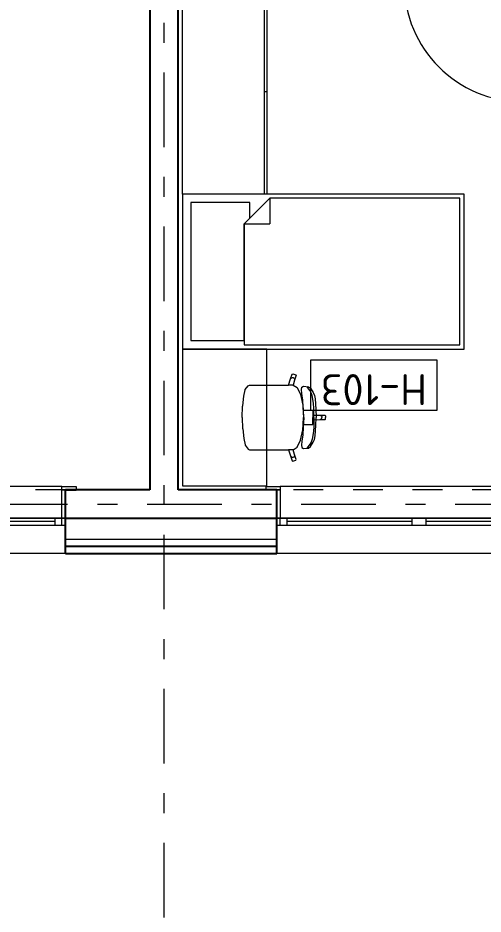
# Model space of a CAD drawing. Header units: millimetres. Extents: x 18162 to 3540582, y 72188 to 247925.
# Drawn here: x 355407 to 358709, y 75735 to 82096 of the extents above; entities that cross this region are included whole.
import ezdxf
from ezdxf.enums import TextEntityAlignment as Align

# ---------------------------------------------------------------- set-up
doc = ezdxf.new("R2010")
doc.units = ezdxf.units.MM
doc.header["$MEASUREMENT"] = 0
doc.set_wipeout_variables(frame=1)
for name, pattern in [('Dashed', [423.333333, 211.666667, -211.666667]), ('Double Dashed', [1093.611073, 529.166651, -211.666656, 141.111112, -211.666656]), ('Wipeout_Contour', [1000, 0, -1000])]:
    doc.linetypes.add(name, pattern=pattern)
for name, color, linetype in [('Archicad Doors', 7, 'Continuous'), ('Archicad Windows', 7, 'Continuous'), ('Archicad Zone Stamps', 7, 'Continuous'), ('Interior - Furniture', 7, 'Continuous'), ('Model Unit - Zone A', 7, 'Continuous'), ('Structural - Bearing', 7, 'Continuous'), ('Structural - Grid', 7, 'Continuous')]:
    doc.layers.add(name, color=color, linetype=linetype)
doc.styles.add('GENERATED_STYLE_2', font='')
doc.styles.add('GENERATED_STYLE_3', font='', dxfattribs={"width": 0.8})
doc.styles.get('GENERATED_STYLE_2').set_extended_font_data('ISOCPEUR MON')
doc.styles.get('GENERATED_STYLE_3').set_extended_font_data('ISOCPEUR MON')

# ---------------------------------------------------------------- blocks, each defined once
blk = doc.blocks.new('Унтлагын өрөө_H-103_34_3', base_point=(357933.3, 81440))
at = {"layer": 'Archicad Zone Stamps', "color": 7, "linetype": 'Continuous', "lineweight": 5}
for p, q in [((358383.3, 79667.3), (357483.3, 79667.3)), ((357483.3, 79667.3), (357483.3, 79312.5)), ((358383.3, 79312.5), (358383.3, 79667.3)), ((357483.3, 79312.5), (358383.3, 79312.5))]:
    blk.add_line(p, q, dxfattribs=at)
at = {"layer": 'Archicad Zone Stamps', "color": 7, "lineweight": 5, "style": 'GENERATED_STYLE_2'}
for tag, p in [('DUMMY_861', (357560.1, 79348)), ('ROOM_NUMBER', (357933.3, 79348))]:
    blk.add_attdef(tag, text='', height=220, rotation=180, dxfattribs=at).set_placement(p, align=Align.TOP_CENTER)
blk = doc.blocks.new('Window with Sidelight 27[24]_3', base_point=(318570.5, 0))
at = {"layer": 'Archicad Windows', "color": 7, "linetype": 'Continuous', "lineweight": 13}
for p, q in [((357169, 78745.7), (357169, 78770.7)), ((357169, 78770.7), (357269, 78770.7)), ((358819, 78770.7), (357269, 78770.7)), ((357269, 78770.7), (357269, 78745.7)), ((358819, 78770.7), (358919, 78770.7)), ((358819, 78745.7), (358819, 78770.7)), ((358919, 78770.7), (358919, 78745.7)), ((357269, 78745.7), (357169, 78745.7)), ((357244, 78745.7), (357169, 78745.7)), ((357244, 78745.7), (357169, 78745.7)), ((357244, 78545.7), (357244, 78745.7)), ((357244, 78745.7), (357269, 78745.7)), ((357244, 78545.7), (357244, 78745.7)), ((357244, 78545.7), (357244, 78745.7)), ((357269, 78745.7), (357269, 78545.7)), ((358819, 78545.7), (358819, 78745.7)), ((358819, 78745.7), (358844, 78745.7)), ((358919, 78745.7), (358819, 78745.7)), ((358844, 78745.7), (358844, 78545.7)), ((358844, 78545.7), (358844, 78745.7)), ((358844, 78545.7), (358844, 78745.7)), ((358844, 78745.7), (358919, 78745.7)), ((358844, 78745.7), (358919, 78745.7)), ((357269, 78545.7), (357244, 78545.7)), ((357269, 78545.7), (357244, 78545.7)), ((357244, 78495.7), (357244, 78545.7)), ((357244, 78495.7), (357244, 78545.7)), ((357244, 78495.7), (357269, 78495.7)), ((357244, 78395.7), (357244, 78495.7)), ((357319, 78545.7), (357269, 78545.7)), ((357269, 78495.7), (357269, 78545.7)), ((357269, 78495.7), (357319, 78495.7)), ((357319, 78495.7), (357319, 78545.7)), ((358204, 78545.7), (357319, 78545.7)), ((358204, 78520.7), (357319, 78520.7)), ((357319, 78495.7), (358204, 78495.7)), ((358254, 78545.7), (358204, 78545.7)), ((358204, 78545.7), (358204, 78495.7)), ((358204, 78495.7), (358254, 78495.7)), ((358304, 78545.7), (358254, 78545.7)), ((358254, 78495.7), (358304, 78495.7)), ((358304, 78495.7), (358304, 78545.7)), ((358769, 78545.7), (358304, 78545.7)), ((358769, 78520.7), (358304, 78520.7)), ((358304, 78495.7), (358769, 78495.7)), ((358819, 78545.7), (358769, 78545.7)), ((358769, 78545.7), (358769, 78495.7)), ((358769, 78495.7), (358819, 78495.7)), ((358844, 78545.7), (358819, 78545.7)), ((358844, 78545.7), (358819, 78545.7)), ((358819, 78495.7), (358819, 78545.7)), ((358819, 78495.7), (358844, 78495.7)), ((358844, 78495.7), (358844, 78545.7)), ((358844, 78495.7), (358844, 78545.7)), ((358844, 78395.7), (358844, 78495.7)), ((357244, 78345.7), (357244, 78395.7)), ((358844, 78345.7), (358844, 78395.7)), ((357244, 78295.7), (357244, 78345.7)), ((358844, 78295.7), (358844, 78345.7)), ((358844, 78295.7), (357244, 78295.7))]:
    blk.add_line(p, q, dxfattribs=at)
at = {"layer": 'Archicad Windows', "color": 7, "linetype": 'Dashed', "lineweight": 13}
blk.add_line((358844, 78745.7), (357244, 78745.7), dxfattribs=at)
blk = doc.blocks.new('Window with Sidelight 27[25]_3', base_point=(318570.5, 0))
at = {"layer": 'Archicad Windows', "color": 7, "linetype": 'Continuous', "lineweight": 13}
for p, q in [((354069, 78745.7), (354069, 78770.7)), ((354069, 78770.7), (354169, 78770.7)), ((355719, 78770.7), (354169, 78770.7)), ((354169, 78770.7), (354169, 78745.7)), ((355719, 78770.7), (355819, 78770.7)), ((355719, 78745.7), (355719, 78770.7)), ((355819, 78770.7), (355819, 78745.7)), ((354169, 78745.7), (354069, 78745.7)), ((354144, 78745.7), (354069, 78745.7)), ((354144, 78745.7), (354069, 78745.7)), ((354144, 78545.7), (354144, 78745.7)), ((354144, 78745.7), (354169, 78745.7)), ((354144, 78545.7), (354144, 78745.7)), ((354144, 78545.7), (354144, 78745.7)), ((354169, 78745.7), (354169, 78545.7)), ((355719, 78545.7), (355719, 78745.7)), ((355719, 78745.7), (355744, 78745.7)), ((355819, 78745.7), (355719, 78745.7)), ((355744, 78745.7), (355744, 78545.7)), ((355744, 78545.7), (355744, 78745.7)), ((355744, 78545.7), (355744, 78745.7)), ((355744, 78745.7), (355819, 78745.7)), ((355744, 78745.7), (355819, 78745.7)), ((354169, 78545.7), (354144, 78545.7)), ((354169, 78545.7), (354144, 78545.7)), ((354144, 78495.7), (354144, 78545.7)), ((354144, 78495.7), (354144, 78545.7)), ((354144, 78495.7), (354169, 78495.7)), ((354144, 78395.7), (354144, 78495.7)), ((354219, 78545.7), (354169, 78545.7)), ((354169, 78495.7), (354169, 78545.7)), ((354169, 78495.7), (354219, 78495.7)), ((354219, 78495.7), (354219, 78545.7)), ((355104, 78545.7), (354219, 78545.7)), ((355104, 78520.7), (354219, 78520.7)), ((354219, 78495.7), (355104, 78495.7)), ((355154, 78545.7), (355104, 78545.7)), ((355104, 78545.7), (355104, 78495.7)), ((355104, 78495.7), (355154, 78495.7)), ((355204, 78545.7), (355154, 78545.7)), ((355154, 78495.7), (355204, 78495.7)), ((355204, 78495.7), (355204, 78545.7)), ((355669, 78545.7), (355204, 78545.7)), ((355669, 78520.7), (355204, 78520.7)), ((355204, 78495.7), (355669, 78495.7)), ((355719, 78545.7), (355669, 78545.7)), ((355669, 78545.7), (355669, 78495.7)), ((355669, 78495.7), (355719, 78495.7)), ((355744, 78545.7), (355719, 78545.7)), ((355744, 78545.7), (355719, 78545.7)), ((355719, 78495.7), (355719, 78545.7)), ((355719, 78495.7), (355744, 78495.7)), ((355744, 78495.7), (355744, 78545.7)), ((355744, 78495.7), (355744, 78545.7)), ((355744, 78395.7), (355744, 78495.7)), ((354144, 78345.7), (354144, 78395.7)), ((355744, 78345.7), (355744, 78395.7)), ((354144, 78295.7), (354144, 78345.7)), ((355744, 78295.7), (355744, 78345.7)), ((355744, 78295.7), (354144, 78295.7))]:
    blk.add_line(p, q, dxfattribs=at)
at = {"layer": 'Archicad Windows', "color": 7, "linetype": 'Dashed', "lineweight": 13}
blk.add_line((355744, 78745.7), (354144, 78745.7), dxfattribs=at)
blk = doc.blocks.new('Door 27[59]_3', base_point=(318570.5, 0))
at = {"layer": 'Archicad Doors', "color": 7, "linetype": 'Continuous', "lineweight": 13}
for p, q in [((358107.5, 82464.3), (358057.5, 82464.3)), ((358057.5, 82464.3), (358057.5, 82445.3)), ((358057.5, 82445.3), (358107.5, 82445.3)), ((358094.5, 82445.3), (358057.5, 82445.3)), ((358094.5, 82445.3), (358057.5, 82445.3)), ((358119.5, 82460.3), (358094.5, 82460.3)), ((358094.5, 82345.3), (358094.5, 82460.3)), ((358094.5, 82345.3), (358094.5, 82445.3)), ((358094.5, 82345.3), (358094.5, 82445.3)), ((358107.5, 82445.3), (358107.5, 82464.3)), ((358119.5, 82345.3), (358119.5, 82460.3)), ((358119.5, 82460.3), (358159.5, 82460.3)), ((358159.5, 82460.3), (358159.5, 82385.3)), ((358979.5, 82385.3), (358979.5, 82460.3)), ((358979.5, 82460.3), (359019.5, 82460.3)), ((359019.5, 82460.3), (359044.5, 82460.3)), ((359019.5, 82460.3), (359019.5, 82345.3)), ((359081.5, 82464.3), (359031.5, 82464.3)), ((359031.5, 82464.3), (359031.5, 82445.3)), ((359031.5, 82445.3), (359081.5, 82445.3)), ((359044.5, 82345.3), (359044.5, 82460.3)), ((359044.5, 82345.3), (359044.5, 82445.3)), ((359044.5, 82345.3), (359044.5, 82445.3)), ((359044.5, 82445.3), (359081.5, 82445.3)), ((359044.5, 82445.3), (359081.5, 82445.3)), ((359081.5, 82445.3), (359081.5, 82464.3)), ((358159.5, 82385.3), (358147.5, 82385.3)), ((358147.5, 82385.3), (358147.5, 82345.3)), ((358991.5, 82385.3), (358979.5, 82385.3)), ((358991.5, 82345.3), (358991.5, 82385.3)), ((358107.5, 82345.3), (358057.5, 82345.3)), ((358057.5, 82345.3), (358057.5, 82326.3)), ((358094.5, 82345.3), (358057.5, 82345.3)), ((358094.5, 82345.3), (358057.5, 82345.3)), ((358057.5, 82326.3), (358107.5, 82326.3)), ((358119.5, 82345.3), (358094.5, 82345.3)), ((358107.5, 82326.3), (358107.5, 82345.3)), ((358147.5, 82345.3), (358119.5, 82345.3)), ((358991.5, 82345.3), (358951.5, 82345.3)), ((358951.5, 82345.3), (358951.5, 81501.3)), ((359019.5, 82345.3), (358991.5, 82345.3)), ((358991.5, 81501.3), (358991.5, 82345.3)), ((359019.5, 82345.3), (359044.5, 82345.3)), ((359081.5, 82345.3), (359031.5, 82345.3)), ((359031.5, 82345.3), (359031.5, 82326.3)), ((359031.5, 82326.3), (359081.5, 82326.3)), ((359044.5, 82345.3), (359081.5, 82345.3)), ((359044.5, 82345.3), (359081.5, 82345.3)), ((359081.5, 82326.3), (359081.5, 82345.3)), ((358951.5, 81501.3), (358991.5, 81501.3))]:
    blk.add_line(p, q, dxfattribs=at)
blk.add_arc((358991.5, 82345.3), 844, 180, 270, dxfattribs=at)
blk = doc.blocks.new('Bed 01 27[109]_3', base_point=(358574, 79745.7))
at = {"layer": 'Interior - Furniture', "color": 7, "linetype": 'Continuous', "lineweight": 5}
for p, q in [((358574, 80845.7), (356574, 80845.7)), ((356574, 80845.7), (356574, 79745.7)), ((357194, 80815.7), (357194, 80635.7)), ((358574, 79745.7), (358574, 80845.7)), ((357014, 80635.7), (357194, 80635.7)), ((356574, 79745.7), (358574, 79745.7))]:
    blk.add_line(p, q, dxfattribs=at)
at = {"layer": 'Interior - Furniture', "color": 7, "linetype": 'Continuous', "lineweight": 5, "flags": 128}
for points in [[(357014, 80635.7), (357054, 80675.7), (357054, 80785.7), (356634, 80785.7), (356634, 79805.7), (357014, 79805.7)], [(358544, 79775.7), (358544, 80815.7), (357194, 80815.7), (357014, 80635.7), (357014, 79775.7)]]:
    blk.add_lwpolyline(points, close=True, dxfattribs=at)
blk = doc.blocks.new('Office Workstation Solo 27[110]_3', base_point=(356574, 79745.7))
at = {"layer": 'Interior - Furniture', "color": 7, "linetype": 'Continuous', "lineweight": 5}
for p, q in [((357327, 79489.9), (357342.7, 79533.3)), ((357342.7, 79533.3), (357354.1, 79568.7)), ((357342.7, 79533.3), (357345.6, 79538.5)), ((357345.6, 79538.5), (357350.2, 79542.1)), ((357350.2, 79542.1), (357355.8, 79543.7)), ((357354.1, 79568.7), (357357.9, 79570.7)), ((357355.8, 79543.7), (357361.6, 79543)), ((357357.9, 79570.7), (357380.6, 79563.2)), ((357371.2, 79524), (357361.5, 79489.8)), ((357361.6, 79543), (357366.7, 79540.1)), ((357366.7, 79540.1), (357370.3, 79535.5)), ((357370.3, 79535.5), (357371.9, 79529.8)), ((357382.6, 79559.4), (357371.2, 79524)), ((357371.9, 79529.8), (357371.2, 79524)), ((357380.6, 79563.2), (357382.6, 79559.4)), ((357009.5, 79410.5), (357020.2, 79456.5)), ((357020.2, 79456.5), (357021.1, 79458.6)), ((357021.1, 79458.6), (357042.2, 79485.4)), ((357042.2, 79485.4), (357050.8, 79489.9)), ((357050.8, 79489.9), (357081.9, 79489.9)), ((357081.9, 79489.9), (357117.9, 79489.9)), ((357117.9, 79489.9), (357327, 79489.9)), ((357361.3, 79489.9), (357327, 79489.9)), ((357361.3, 79489.9), (357361.5, 79489.8)), ((357361.5, 79489.8), (357389.3, 79472.5)), ((357389.3, 79472.5), (357413.1, 79422.8)), ((357419.8, 79458.1), (357422.9, 79475.4)), ((357422.4, 79429.2), (357419.8, 79458.1)), ((357422.9, 79475.4), (357434.4, 79482.1)), ((357434.4, 79482.1), (357470.5, 79478.8)), ((357460, 79475.7), (357457.4, 79479.4)), ((357465.1, 79469.4), (357460, 79475.7)), ((357471.3, 79460.4), (357465.1, 79469.4)), ((357470.5, 79478.8), (357483.7, 79468.2)), ((357481.3, 79448.7), (357471.3, 79460.4)), ((357489, 79435.5), (357481.3, 79448.7)), ((357483.7, 79468.2), (357503.8, 79437.2)), ((357002.3, 79341.8), (357009.5, 79410.5)), ((357413.1, 79422.8), (357429, 79348.4)), ((357428.3, 79383.9), (357422.4, 79429.2)), ((357495.3, 79415.1), (357489, 79435.5)), ((357500.2, 79389.2), (357495.3, 79415.1)), ((357503.9, 79359.2), (357500.2, 79389.2)), ((357503.8, 79437.2), (357511, 79417.3)), ((357511, 79417.3), (357515.8, 79391.4)), ((357515.8, 79391.4), (357522.8, 79318.2)), ((356999.8, 79260.7), (357002.2, 79340.7)), ((357002.2, 79340.7), (357002.3, 79341.8)), ((357432.9, 79333), (357428.3, 79383.9)), ((357429, 79348.4), (357431.4, 79311)), ((357435.3, 79260.7), (357432.9, 79333)), ((357506.5, 79326.8), (357503.9, 79359.2)), ((357507.9, 79293.4), (357506.5, 79326.8)), ((356999.8, 79260.7), (357002.2, 79180.6)), ((357431.4, 79311), (357434.6, 79260.7)), ((357431.4, 79311), (357470.1, 79311)), ((357431.4, 79210.4), (357434.6, 79260.7)), ((357435.3, 79260.7), (357432.9, 79188.4)), ((357470.1, 79311), (357500, 79311)), ((357500, 79311), (357500, 79277.6)), ((357500, 79277.6), (357500, 79260.7)), ((357500, 79277.6), (357549.9, 79275.8)), ((357500, 79243.8), (357500, 79260.7)), ((357508.4, 79260.7), (357507.9, 79293.4)), ((357508.4, 79260.7), (357507.9, 79228)), ((357522.8, 79318.2), (357525, 79260.7)), ((357522.8, 79203.2), (357525, 79260.7)), ((357549.9, 79275.8), (357555.6, 79274.6)), ((357549.9, 79275.8), (357586.8, 79275.8)), ((357555.6, 79274.6), (357560.5, 79271.3)), ((357560.5, 79271.3), (357563.7, 79266.4)), ((357563.7, 79266.4), (357564.8, 79260.7)), ((357563.7, 79254.9), (357564.8, 79260.7)), ((357586.8, 79275.8), (357589.8, 79272.7)), ((357589.8, 79272.7), (357589.8, 79260.7)), ((357589.8, 79248.6), (357589.8, 79260.7)), ((357429, 79172.9), (357431.4, 79210.4)), ((357431.4, 79210.4), (357470.1, 79210.4)), ((357470.1, 79210.4), (357500, 79210.4)), ((357500, 79243.8), (357549.9, 79245.6)), ((357500, 79210.4), (357500, 79243.8)), ((357506.5, 79194.6), (357503.9, 79162.1)), ((357507.9, 79228), (357506.5, 79194.6)), ((357515.8, 79130), (357522.8, 79203.2)), ((357549.9, 79245.6), (357555.6, 79246.7)), ((357549.9, 79245.6), (357586.8, 79245.6)), ((357555.6, 79246.7), (357560.5, 79250)), ((357560.5, 79250), (357563.7, 79254.9)), ((357586.8, 79245.6), (357589.8, 79248.6)), ((357002.2, 79180.6), (357002.3, 79179.6)), ((357002.3, 79179.6), (357009.5, 79110.8)), ((357413.1, 79098.6), (357429, 79172.9)), ((357428.3, 79137.4), (357422.4, 79092.1)), ((357432.9, 79188.4), (357428.3, 79137.4)), ((357500.2, 79132.2), (357495.3, 79106.2)), ((357503.9, 79162.1), (357500.2, 79132.2)), ((357511, 79104.1), (357515.8, 79130)), ((357009.5, 79110.8), (357020.2, 79064.9)), ((357389.3, 79048.9), (357413.1, 79098.6)), ((357422.4, 79092.1), (357419.8, 79063.2)), ((357481.3, 79072.7), (357471.3, 79060.9)), ((357489, 79085.9), (357481.3, 79072.7)), ((357483.7, 79053.1), (357503.8, 79084.1)), ((357495.3, 79106.2), (357489, 79085.9)), ((357503.8, 79084.1), (357511, 79104.1)), ((357020.2, 79064.9), (357021.1, 79062.8)), ((357021.1, 79062.8), (357042.2, 79035.9)), ((357042.2, 79035.9), (357050.8, 79031.4)), ((357050.8, 79031.4), (357081.9, 79031.4)), ((357081.9, 79031.4), (357117.9, 79031.4)), ((357117.9, 79031.4), (357327, 79031.4)), ((357361.3, 79031.4), (357327, 79031.4)), ((357327, 79031.4), (357342.7, 78988)), ((357361.3, 79031.4), (357361.5, 79031.5)), ((357361.5, 79031.5), (357389.3, 79048.9)), ((357371.2, 78997.4), (357361.5, 79031.5)), ((357419.8, 79063.2), (357422.9, 79046)), ((357422.9, 79046), (357434.4, 79039.3)), ((357434.4, 79039.3), (357470.5, 79042.6)), ((357460, 79045.7), (357457.4, 79041.9)), ((357465.1, 79051.9), (357460, 79045.7)), ((357471.3, 79060.9), (357465.1, 79051.9)), ((357470.5, 79042.6), (357483.7, 79053.1)), ((357342.7, 78988), (357345.6, 78982.9)), ((357342.7, 78988), (357354.1, 78952.6)), ((357345.6, 78982.9), (357350.2, 78979.2)), ((357350.2, 78979.2), (357355.8, 78977.6)), ((357354.1, 78952.6), (357357.9, 78950.7)), ((357355.8, 78977.6), (357361.6, 78978.3)), ((357357.9, 78950.7), (357380.6, 78958.1)), ((357361.6, 78978.3), (357366.7, 78981.2)), ((357366.7, 78981.2), (357370.3, 78985.8)), ((357370.3, 78985.8), (357371.9, 78991.5)), ((357371.9, 78991.5), (357371.2, 78997.4)), ((357382.6, 78961.9), (357371.2, 78997.4)), ((357380.6, 78958.1), (357382.6, 78961.9))]:
    blk.add_line(p, q, dxfattribs=at)
at = {"layer": 'Interior - Furniture', "color": 7, "linetype": 'Continuous', "lineweight": 5, "flags": 128}
blk.add_lwpolyline([(356574, 79745.7), (356574, 78775.7), (357174, 78775.7), (357174, 79745.7)], close=True, dxfattribs=at)
blk = doc.blocks.new('Cupboard 27[111]_3', base_point=(357174, 82295.7))
at = {"layer": 'Interior - Furniture', "color": 7, "linetype": 'Continuous', "lineweight": 5}
for p, q in [((357154, 82295.7), (357154, 80845.7)), ((357174, 82295.7), (357154, 82295.7)), ((357174, 81570.7), (357154, 81570.7))]:
    blk.add_line(p, q, dxfattribs=at)
at = {"layer": 'Interior - Furniture', "color": 7, "linetype": 'Continuous', "lineweight": 5, "flags": 128}
blk.add_lwpolyline([(357174, 82295.7), (357174, 80845.7), (356574, 80845.7), (356574, 82295.7)], close=True, dxfattribs=at)
blk = doc.blocks.new('Standard grid marker[168]_3', base_point=(336732.8, 78645.7))
at = {"layer": 'Structural - Grid', "color": 13, "linetype": 'Double Dashed', "lineweight": 13}
blk.add_line((337732.8, 78645.7), (372294.9, 78645.7), dxfattribs=at)
at = {"layer": 'Structural - Grid', "color": 13, "lineweight": 13, "style": 'GENERATED_STYLE_3'}
blk.add_attdef('AC_MarkerText_1', text='', height=250, rotation=180, dxfattribs=at).set_placement((373594.9, 78520.7), align=Align.TOP_CENTER)
blk = doc.blocks.new('Standard grid marker[173]_3', base_point=(356444, 72524.1))
at = {"layer": 'Structural - Grid', "color": 13, "linetype": 'Double Dashed', "lineweight": 13}
blk.add_line((356444, 73524.1), (356444, 100185.5), dxfattribs=at)
at = {"layer": 'Structural - Grid', "color": 13, "lineweight": 13, "style": 'GENERATED_STYLE_3'}
blk.add_attdef('AC_MarkerText_1', text='', height=250, rotation=180, dxfattribs=at).set_placement((356444, 101360.5), align=Align.TOP_CENTER)

msp = doc.modelspace()

# ---------------------------------------------------------------- linework, layer by layer
at = {"layer": 'Structural - Bearing', "color": 7, "linetype": 'Continuous', "lineweight": 13, "flags": 128}
msp.add_lwpolyline([(339344, 96745.7), (339344, 78545.7), (369544, 78545.7), (369544, 96745.7), (356344, 96745.7), (356344, 92545.7), (353844, 92545.7), (353844, 96745.7)], close=True, dxfattribs=at)

# ---------------------------------------------------------------- block references
at = {"layer": 'Archicad Doors', "color": 7, "linetype": 'Continuous', "lineweight": 13}
msp.add_blockref('Door 27[59]_3', (318570.5, 0), dxfattribs=at)
at = {"layer": 'Model Unit - Zone A', "color": 7, "linetype": 'Continuous', "lineweight": 5}
msp.add_blockref('Унтлагын өрөө_H-103_34_3', (357933.3, 81440), dxfattribs=at).add_auto_attribs({'ROOM_NUMBER': 'H-103'})

# ---------------------------------------------------------------- wipeouts: each hides what was drawn before it
at = {"color": 254, "linetype": 'Wipeout_Contour', "lineweight": 0, "ltscale": 1459984.155825974}
msp.add_wipeout([(355744, 78345.7), (355744, 78295.7), (357244, 78295.7), (357244, 78345.7)], dxfattribs=at).dxf.layer = 'Structural - Bearing'

# ---------------------------------------------------------------- next in the draw order: linework, layer by layer
at = {"layer": 'Structural - Bearing', "color": 7, "linetype": 'Continuous', "lineweight": 25, "flags": 128}
msp.add_lwpolyline([(355744, 78295.7), (357244, 78295.7)], dxfattribs=at)

# ---------------------------------------------------------------- next in the draw order: wipeouts: each hides what was drawn before it
at = {"color": 254, "linetype": 'Wipeout_Contour', "lineweight": 0, "ltscale": 1460027.085313574}
msp.add_wipeout([(355744, 78345.7), (357244, 78345.7), (357244, 78395.7), (355744, 78395.7)], dxfattribs=at).dxf.layer = 'Structural - Bearing'

# ---------------------------------------------------------------- next in the draw order: linework, layer by layer
at = {"layer": 'Structural - Bearing', "color": 7, "linetype": 'Continuous', "lineweight": 25}
for p, q in [((355744, 78345.7), (357244, 78345.7)), ((355744, 78295.7), (355744, 78345.7)), ((357244, 78295.7), (357244, 78345.7))]:
    msp.add_line(p, q, dxfattribs=at)

# ---------------------------------------------------------------- next in the draw order: wipeouts: each hides what was drawn before it
at = {"color": 254, "linetype": 'Wipeout_Contour', "lineweight": 0, "ltscale": 2190180.379554057}
msp.add_wipeout([(355744, 78395.7), (357244, 78395.7), (357244, 78495.7), (357244, 78545.7), (355744, 78545.7), (355744, 78495.7)], dxfattribs=at).dxf.layer = 'Structural - Bearing'

# ---------------------------------------------------------------- next in the draw order: linework, layer by layer
at = {"layer": 'Structural - Bearing', "color": 7, "linetype": 'Continuous', "lineweight": 25}
for p, q in [((355744, 78395.7), (355744, 78495.7)), ((357244, 78395.7), (357244, 78495.7)), ((355744, 78345.7), (355744, 78395.7)), ((357244, 78345.7), (357244, 78395.7))]:
    msp.add_line(p, q, dxfattribs=at)
at = {"layer": 'Structural - Bearing', "color": 7, "linetype": 'Continuous', "lineweight": 13}
msp.add_line((355744, 78395.7), (357244, 78395.7), dxfattribs=at)

# ---------------------------------------------------------------- next in the draw order: wipeouts: each hides what was drawn before it
at = {"color": 254, "linetype": 'Wipeout_Contour', "lineweight": 0, "ltscale": 1460263.71151751}
msp.add_wipeout([(357244, 78745.7), (355744, 78745.7), (355744, 78545.7), (357244, 78545.7)], dxfattribs=at).dxf.layer = 'Structural - Bearing'

# ---------------------------------------------------------------- next in the draw order: linework, layer by layer
at = {"layer": 'Structural - Bearing', "color": 7, "linetype": 'Continuous', "lineweight": 25}
for p, q in [((355744, 78745.7), (355819, 78745.7)), ((355744, 78545.7), (355744, 78745.7)), ((357244, 78745.7), (357169, 78745.7)), ((357244, 78545.7), (357244, 78745.7)), ((355744, 78545.7), (357244, 78545.7)), ((355744, 78495.7), (355744, 78545.7)), ((357244, 78495.7), (357244, 78545.7))]:
    msp.add_line(p, q, dxfattribs=at)
at = {"layer": 'Structural - Bearing', "color": 7, "linetype": 'Continuous', "lineweight": 25, "flags": 128}
for points in [[(356344, 78745.7), (355744, 78745.7)], [(357244, 78745.7), (356544, 78745.7)]]:
    msp.add_lwpolyline(points, dxfattribs=at)

# ---------------------------------------------------------------- next in the draw order: block references
at = {"layer": 'Archicad Windows', "color": 7, "linetype": 'Continuous', "lineweight": 13}
for name in ['Window with Sidelight 27[25]_3', 'Window with Sidelight 27[24]_3']:
    msp.add_blockref(name, (318570.5, 0), dxfattribs=at)

# ---------------------------------------------------------------- next in the draw order: wipeouts: each hides what was drawn before it
at = {"color": 254, "linetype": 'Wipeout_Contour', "lineweight": 0, "ltscale": 1461741.244425507}
msp.add_wipeout([(356344, 78745.7), (356544, 78745.7), (356544, 82345.3), (356344, 82345.3)], dxfattribs=at).dxf.layer = 'Structural - Bearing'

# ---------------------------------------------------------------- next in the draw order: linework, layer by layer
at = {"layer": 'Structural - Bearing', "color": 7, "linetype": 'Continuous', "lineweight": 25, "flags": 128}
for points in [[(356344, 82345.3), (356344, 78745.7)], [(356544, 78745.7), (356544, 82345.3)]]:
    msp.add_lwpolyline(points, dxfattribs=at)

# ---------------------------------------------------------------- next in the draw order: block references
at = {"layer": 'Interior - Furniture', "color": 7, "linetype": 'Continuous', "lineweight": 5}
for name, p in [('Cupboard 27[111]_3', (357174, 82295.7)), ('Bed 01 27[109]_3', (358574, 79745.7)), ('Office Workstation Solo 27[110]_3', (356574, 79745.7))]:
    msp.add_blockref(name, p, dxfattribs=at)
at = {"layer": 'Structural - Grid', "color": 13, "linetype": 'Continuous', "lineweight": 13}
for name, p in [('Standard grid marker[173]_3', (356444, 72524.1)), ('Standard grid marker[168]_3', (336732.8, 78645.7))]:
    msp.add_blockref(name, p, dxfattribs=at)

doc.saveas('drawing.dxf')
